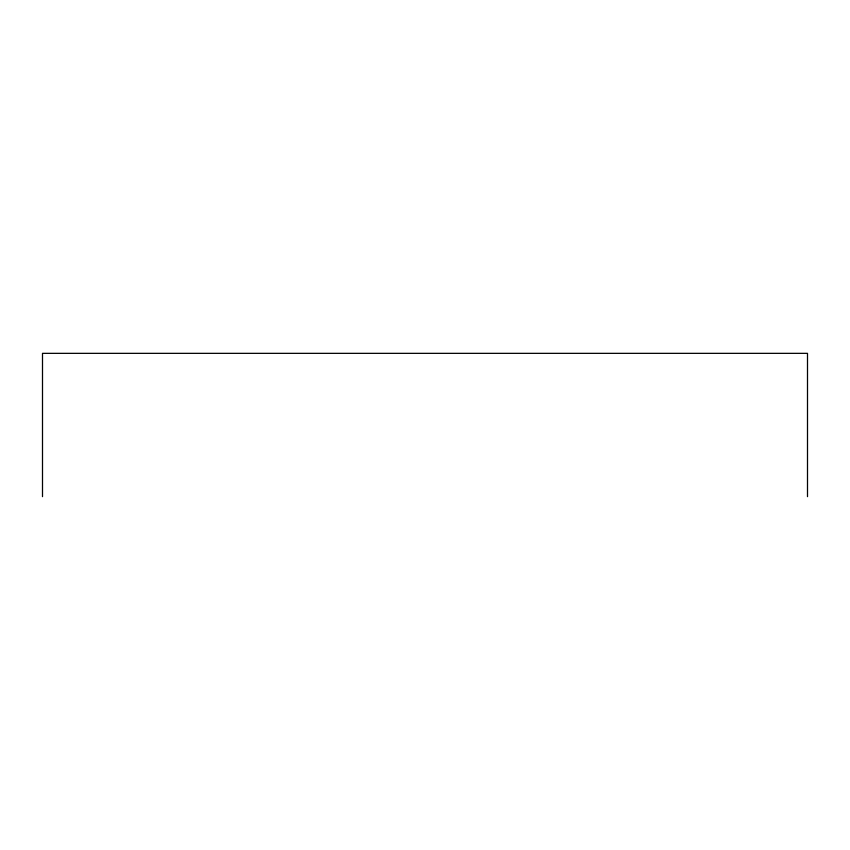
<?xml version="1.0" encoding="UTF-8"?>
<svg xmlns="http://www.w3.org/2000/svg" width="850" height="850" viewBox="0 0 850 850"><rect width="100%" height="100%" fill="white"/><g stroke="black" fill="none" stroke-linecap="round" stroke-linejoin="round"><path stroke-width="1.27" d="M807.5 496.655L807.5 353.345L42.5 353.345L42.5 496.655"/></g></svg>
